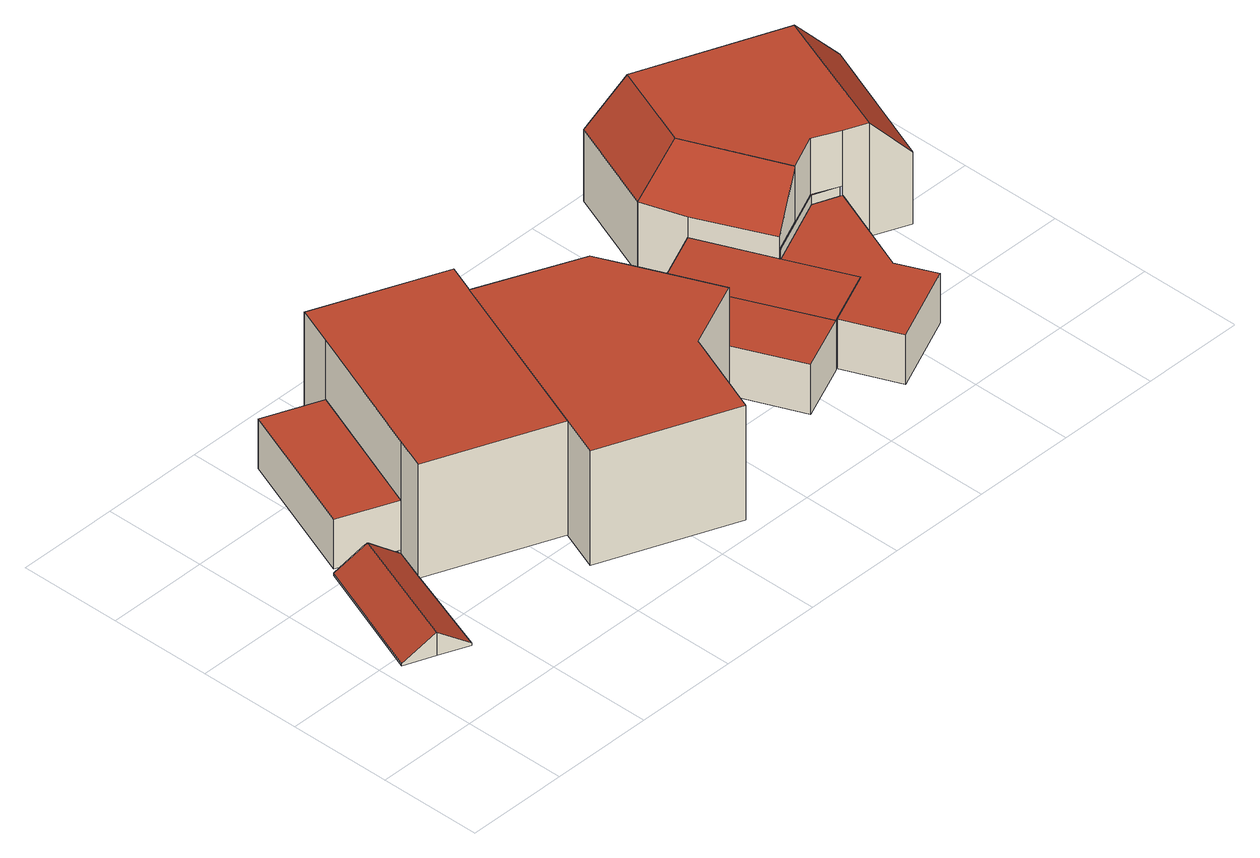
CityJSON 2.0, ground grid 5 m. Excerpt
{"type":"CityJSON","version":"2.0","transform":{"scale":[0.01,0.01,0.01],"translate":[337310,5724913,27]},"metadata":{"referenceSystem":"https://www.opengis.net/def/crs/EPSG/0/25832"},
"CityObjects":{
"building1":{"type":"Building","attributes":{"Geometrietyp2DReferenz":"3000","Gemeindeschluessel":"05170048","function":"31001_2723","roofType":"3100","measuredHeight":1.2},"address":[{"country":"Germany","locality":"Wesel","thoroughfareNumber":"26","thoroughfareName":"Lippeblick"}],"geometry":[{"type":"Solid","lod":"2","boundaries":[[[[0,1,2,3]],[[4,5,1,0]],[[6,7,5,4]],[[8,9,7,6]],[[10,11,9,8]],[[12,13,11,10]],[[3,2,13,12]],[[4,0,3,6]],[[12,10,8,6,3]],[[1,5,7,9,11,13,2]]]],"semantics":{"surfaces":[{"type":"WallSurface"},{"type":"RoofSurface"},{"type":"GroundSurface"}],"values":[[0,0,0,0,0,0,0,1,1,2]]}}]},
"building2":{"type":"Building","attributes":{"Geometrietyp2DReferenz":"3000","Gemeindeschluessel":"05170048","function":"31001_2463","roofType":"1000","measuredHeight":2.58},"address":[{"country":"Germany","locality":"Wesel","thoroughfareNumber":"26","thoroughfareName":"Lippeblick"}],"geometry":[{"type":"Solid","lod":"2","boundaries":[[[[14,15,16,17]],[[18,19,15,14]],[[20,21,19,18]],[[17,16,21,20]],[[18,14,17,20]],[[15,19,21,16]]]],"semantics":{"surfaces":[{"type":"WallSurface"},{"type":"RoofSurface"},{"type":"GroundSurface"}],"values":[[0,0,0,0,1,2]]}}]},
"building3":{"type":"Building","attributes":{"Geometrietyp2DReferenz":"3000","Gemeindeschluessel":"05170048","function":"31001_1010","roofType":"1000","measuredHeight":5.94},"address":[{"country":"Germany","locality":"Wesel","thoroughfareNumber":"26","thoroughfareName":"Lippeblick"}],"geometry":[{"type":"Solid","lod":"2","boundaries":[[[[22,23,24,25]],[[26,27,23,22]],[[28,29,27,26]],[[30,31,29,28]],[[32,33,31,30]],[[34,35,33,32]],[[25,24,35,34]],[[32,30,28,26,22,25,34]],[[23,27,29,31,33,35,24]]]],"semantics":{"surfaces":[{"type":"WallSurface"},{"type":"RoofSurface"},{"type":"GroundSurface"}],"values":[[0,0,0,0,0,0,0,1,2]]}}]},
"building4":{"type":"Building","attributes":{"Geometrietyp2DReferenz":"3000","Gemeindeschluessel":"05170048","function":"31001_1010","roofType":"1000","measuredHeight":5.96},"address":[{"country":"Germany","locality":"Wesel","thoroughfareNumber":"28","thoroughfareName":"Lippeblick"}],"geometry":[{"type":"Solid","lod":"2","boundaries":[[[[36,37,38,39]],[[40,41,37,36]],[[42,43,41,40]],[[44,45,43,42]],[[46,47,45,44]],[[48,49,47,46]],[[50,51,49,48]],[[39,38,51,50]],[[48,46,44,42,40,36,39,50]],[[37,41,43,45,47,49,51,38]]]],"semantics":{"surfaces":[{"type":"WallSurface"},{"type":"RoofSurface"},{"type":"GroundSurface"}],"values":[[0,0,0,0,0,0,0,0,1,2]]}}]},
"building5":{"type":"Building","attributes":{"Geometrietyp2DReferenz":"3000","Gemeindeschluessel":"05170048","function":"31001_2463","roofType":"1000","measuredHeight":2.59},"address":[{"country":"Germany","locality":"Wesel","thoroughfareNumber":"28","thoroughfareName":"Lippeblick"}],"geometry":[{"type":"Solid","lod":"2","boundaries":[[[[52,53,54,55]],[[56,57,53,52]],[[58,59,57,56]],[[60,61,59,58]],[[55,54,61,60]],[[58,56,52,55,60]],[[53,57,59,61,54]]]],"semantics":{"surfaces":[{"type":"WallSurface"},{"type":"RoofSurface"},{"type":"GroundSurface"}],"values":[[0,0,0,0,0,1,2]]}}]},
"building6":{"type":"Building","attributes":{"Geometrietyp2DReferenz":"3000","Gemeindeschluessel":"05170048","function":"31001_2463","roofType":"1000","measuredHeight":2.58},"address":[{"country":"Germany","locality":"Wesel","thoroughfareNumber":"30","thoroughfareName":"Lippeblick"}],"geometry":[{"type":"Solid","lod":"2","boundaries":[[[[62,63,64,65]],[[66,67,63,62]],[[68,69,67,66]],[[52,70,69,68]],[[55,71,70,52]],[[65,64,71,55]],[[52,68,66,62,65,55]],[[63,67,69,70,71,64]]]],"semantics":{"surfaces":[{"type":"WallSurface"},{"type":"RoofSurface"},{"type":"GroundSurface"}],"values":[[0,0,0,0,0,0,1,2]]}}]},
"building7":{"type":"Building","attributes":{"Gemeindeschluessel":"05170048","Geometrietyp2DReferenz":"3000","function":"31001_1010"},"address":[{"country":"Germany","locality":"Wesel","thoroughfareNumber":"30","thoroughfareName":"Lippeblick"}],"children":["building7-1","building7-2","building7-3","building7-4","building7-5","building7-6"]},
"building7-1":{"type":"BuildingPart","attributes":{"roofType":"1000","measuredHeight":5.94},"parents":["building7"],"geometry":[{"type":"MultiSurface","lod":"2","boundaries":[[[72,73,74,75]],[[76,77,73,72]],[[78,79,80,81]],[[76,72,75,82,83,84,78,81]],[[85,86,87,74,73,77,80,79]],[[78,84,88,89]],[[85,79,89,88]],[[84,83,90,88]],[[88,90,86,85]],[[82,87,86,83]],[[75,74,87,82]],[[81,80,77,76]]],"semantics":{"surfaces":[{"type":"WallSurface"},{"type":"RoofSurface"},{"type":"GroundSurface"},{"type":"ClosureSurface"}],"values":[0,0,0,1,2,0,3,0,3,3,3,3]}}]},
"building7-2":{"type":"BuildingPart","attributes":{"roofType":"1000","measuredHeight":3.04},"parents":["building7"],"geometry":[{"type":"MultiSurface","lod":"2","boundaries":[[[91,92,93,94]],[[89,88,91,94,95]],[[92,85,79,96,93]],[[90,88,85,86]],[[91,90,86,92]],[[88,89,79,85]],[[89,95,97,98]],[[96,79,98,97]],[[95,94,62,97]],[[93,96,97,62]]],"semantics":{"surfaces":[{"type":"WallSurface"},{"type":"RoofSurface"},{"type":"GroundSurface"},{"type":"ClosureSurface"}],"values":[0,1,2,3,3,3,0,3,0,3]}}]},
"building7-3":{"type":"BuildingPart","attributes":{"roofType":"2100","measuredHeight":5.94},"parents":["building7"],"geometry":[{"type":"MultiSurface","lod":"2","boundaries":[[[99,100,101,102]],[[102,101,92,103]],[[83,82,99,102,103]],[[100,87,86,92,101]],[[82,87,100,99]],[[83,86,87,82]],[[83,103,91,90]],[[86,90,91,92]]],"semantics":{"surfaces":[{"type":"WallSurface"},{"type":"RoofSurface"},{"type":"GroundSurface"},{"type":"ClosureSurface"}],"values":[0,0,1,2,3,3,0,3]}}]},
"building7-4":{"type":"BuildingPart","attributes":{"roofType":"2100","measuredHeight":5.94},"parents":["building7"],"geometry":[{"type":"Solid","lod":"2","boundaries":[[[[104,105,77,76]],[[106,107,105,104]],[[81,80,107,106]],[[104,76,81,106]],[[77,105,107,80]],[[76,77,80,81]]]],"semantics":{"surfaces":[{"type":"WallSurface"},{"type":"RoofSurface"},{"type":"GroundSurface"},{"type":"ClosureSurface"}],"values":[[0,0,0,1,2,3]]}}]},
"building7-5":{"type":"BuildingPart","attributes":{"roofType":"2100","measuredHeight":5.94},"parents":["building7"],"geometry":[{"type":"Solid","lod":"2","boundaries":[[[[108,109,100,99]],[[75,74,109,108]],[[75,108,99,82]],[[109,74,87,100]],[[82,87,74,75]],[[99,100,87,82]]]],"semantics":{"surfaces":[{"type":"WallSurface"},{"type":"RoofSurface"},{"type":"GroundSurface"},{"type":"ClosureSurface"}],"values":[[0,0,1,2,3,3]]}}]},
"building7-6":{"type":"BuildingPart","attributes":{"roofType":"1000","measuredHeight":2.58},"address":[{"country":"Germany","locality":"Wesel","thoroughfareNumber":"30","thoroughfareName":"Lippeblick"}],"parents":["building7"],"geometry":[{"type":"MultiSurface","lod":"2","boundaries":[[[62,63,67,66]],[[110,111,112,98]],[[113,114,111,110]],[[115,116,114,113]],[[68,69,116,115]],[[66,67,69,68]],[[115,113,110,98,97,62,66,68]],[[63,117,112,111,114,116,69,67]],[[93,96,117,63]],[[62,97,96,93]],[[96,79,112,117]],[[97,98,79,96]]],"semantics":{"surfaces":[{"type":"WallSurface"},{"type":"RoofSurface"},{"type":"GroundSurface"},{"type":"ClosureSurface"}],"values":[0,0,0,0,0,0,1,2,0,3,0,3]}}]}
},
"vertices":[
[84,453,44],[84,453,32],[230,396,32],[230,396,152],[322,1055,44],[322,1055,32],[461,999,152],[461,999,32],[599,943,44],[599,943,32],[539,791,46],[539,791,32],[376,339,44],[376,339,32],
[864,1611,322],[864,1611,64],[586,1724,64],[586,1724,322],[599,943,322],[599,943,64],[322,1055,322],[322,1055,64],
[864,1611,628],[864,1611,34],[599,943,34],[599,943,628],[939,1801,628],[939,1801,34],[1558,1550,628],[1558,1550,34],[1503,1411,628],[1503,1411,34],[1158,540,628],[1158,540,34],[539,791,628],[539,791,34],
[1996,1204,629],[1996,1204,32],[1503,1411,32],[1503,1411,629],[2077,1015,629],[2077,1015,32],[2233,652,629],[2233,652,32],[1895,507,629],[1895,507,32],[1726,83,629],[1726,83,32],[1079,340,629],[1079,340,32],[1158,540,629],[1158,540,32],
[2650,449,325],[2650,449,66],[2352,1134,66],[2352,1134,325],[2372,328,325],[2372,328,66],[2233,652,325],[2233,652,66],[2077,1015,325],[2077,1015,66],
[2786,884,325],[2786,884,67],[2628,1254,67],[2628,1254,325],[2923,568,325],[2923,568,67],[2658,452,325],[2658,452,67],[2650,449,67],[2352,1134,67],
[3612,1594,662],[3612,1594,68],[2923,1867,68],[2923,1867,662],[3617,1592,662],[3617,1592,68],[3256,983,662],[3256,983,68],[3367,938,68],[3367,938,662],[2757,1446,662],[2958,966,662],[3129,1042,662],[3129,1042,68],[2958,966,68],[2757,1446,68],[3129,1042,372],[3256,983,372],[2958,966,372],
[2784,889,372],[2784,889,68],[2786,884,68],[2786,884,372],[3126,1034,372],[3126,1034,68],[3126,1034,325],[3256,983,325],
[2551,1460,442],[2551,1460,68],[2628,1254,68],[2628,1254,432],[2784,889,437],
[3808,1516,442],[3808,1516,68],[3548,866,442],[3548,866,68],
[2741,1939,442],[2741,1939,68],
[3078,535,325],[3078,535,67],[3256,983,67],[3160,350,325],[3160,350,67],[2775,179,325],[2775,179,67],[3126,1034,67]
]}
